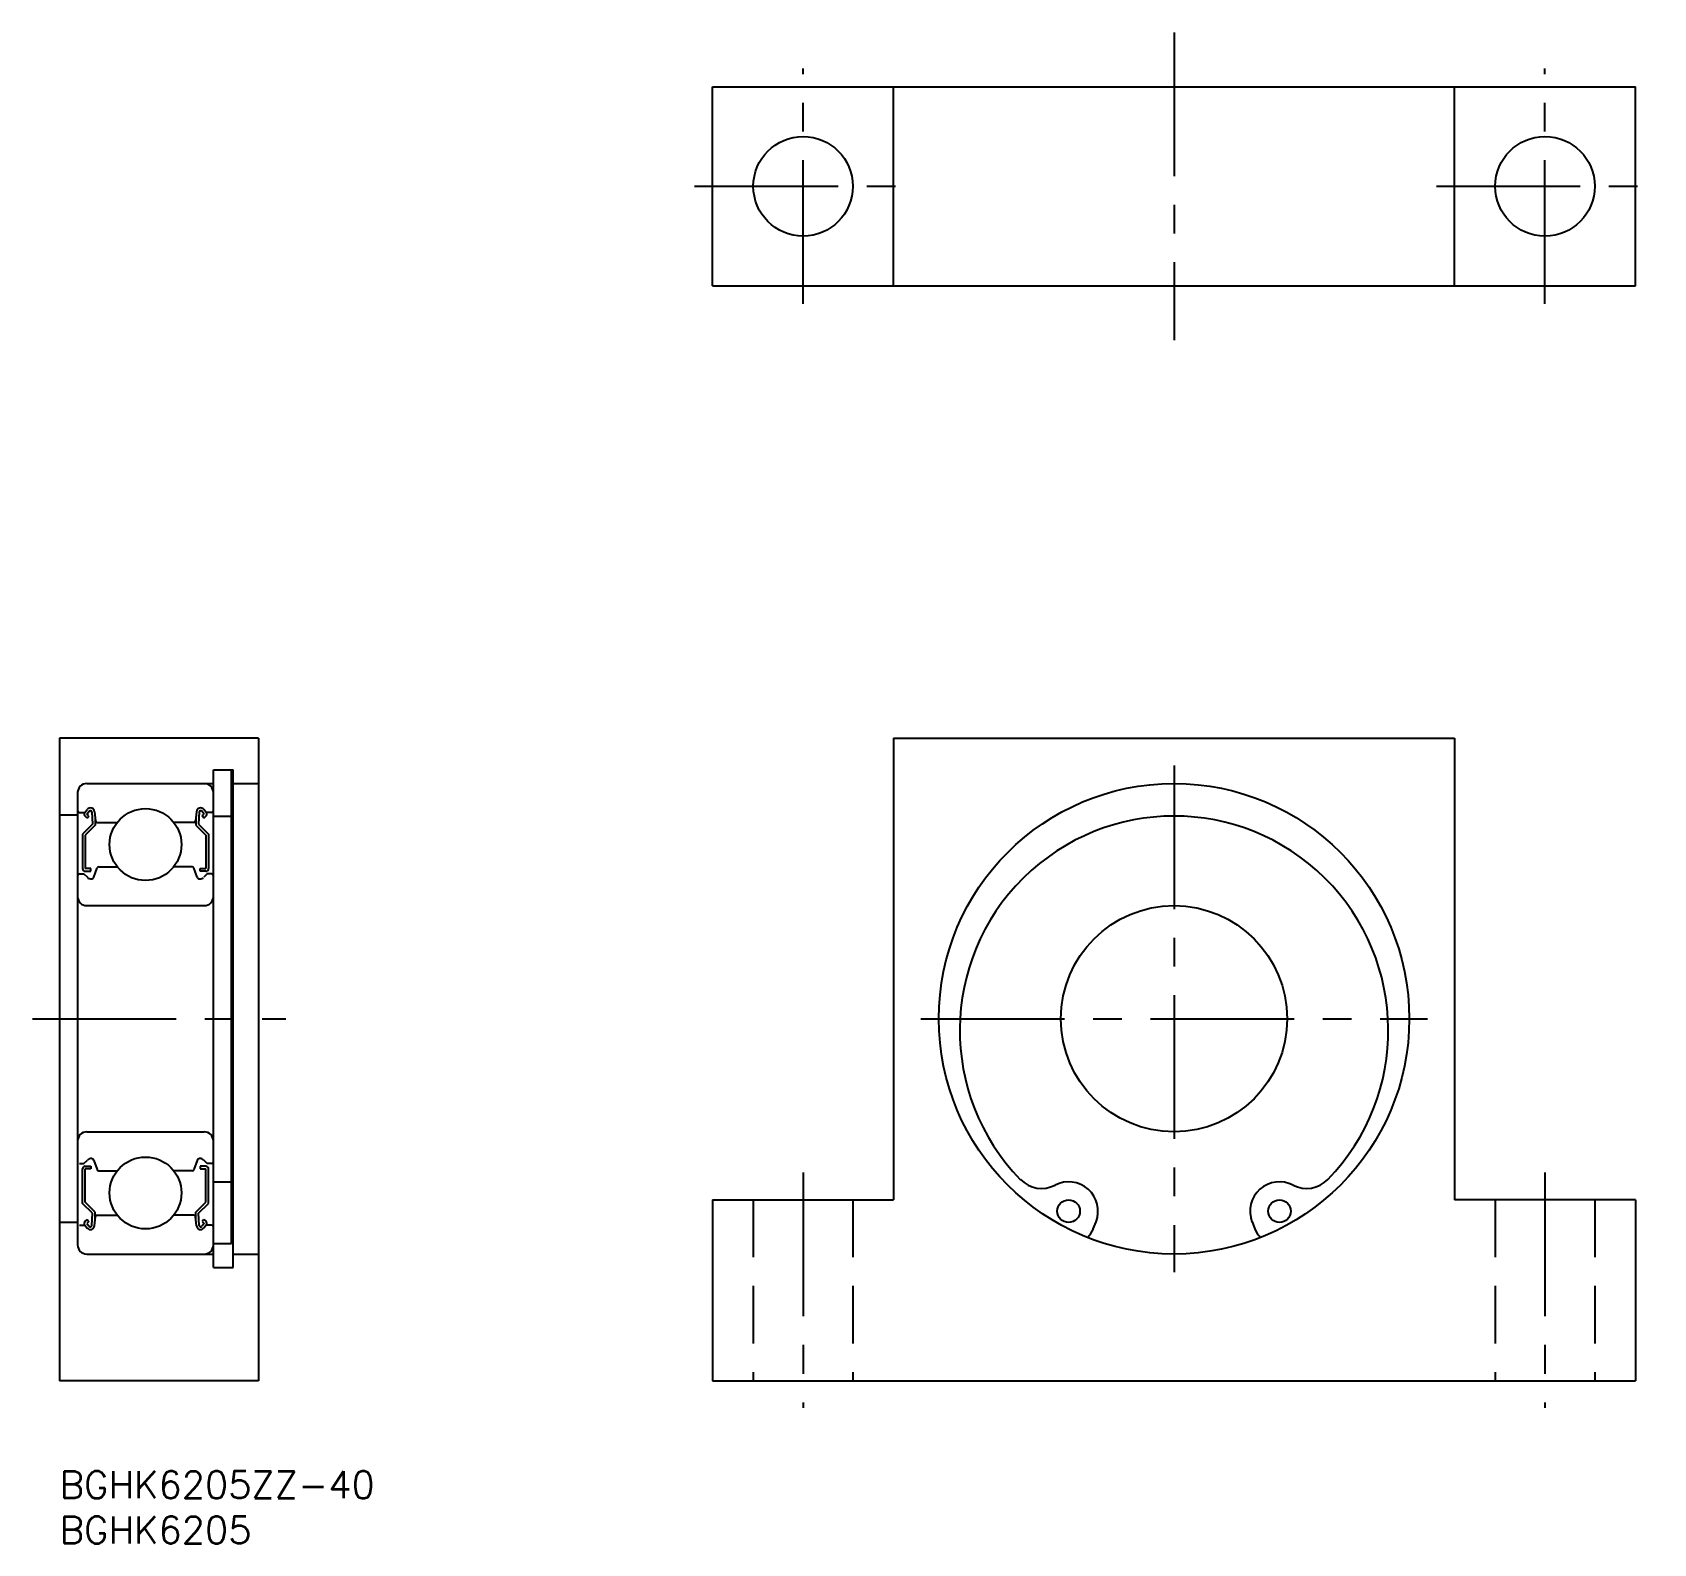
# Model space of a CAD drawing. Extents: x -3 to 176, y -8 to 159.
import ezdxf

# ---------------------------------------------------------------- set-up
doc = ezdxf.new("R2010")
doc.units = 0
doc.header["$LTSCALE"] = 0.5
doc.linetypes.add('CENTER', pattern=[50.8, 31.75, -6.35, 6.35, -6.35])
doc.linetypes.add('DASHED', pattern=[19.05, 12.7, -6.35])
for name, color, linetype in [('MSM_CENTER', 1, 'CENTER'), ('MSM_CONTINUOUS', 7, 'CONTINUOUS'), ('MSM_DASHED', 4, 'DASHED'), ('MSM_PART_NUMBER', 7, 'CONTINUOUS')]:
    doc.layers.add(name, color=color, linetype=linetype)
doc.styles.get("Standard").update_dxf_attribs({"font": 'txt.shx', "height": 3, "bigfont": 'bigfont.shx'})

# ---------------------------------------------------------------- blocks, each defined once
blk = doc.blocks.new('*U4')
at = {"layer": 'MSM_PART_NUMBER'}
blk.add_text('BGHK6205ZZ-40', height=3, dxfattribs=at).set_placement((0, -3))
blk = doc.blocks.new('*U5')
at = {"layer": 'MSM_PART_NUMBER'}
blk.add_text('BGHK6205', height=3, dxfattribs=at).set_placement((0, -8))

msp = doc.modelspace()

# ---------------------------------------------------------------- linework, layer by layer
at = {"layer": 'MSM_CENTER'}
for p, q in [((123.18, 159), (123.18, 125)), ((82.18, 129), (82.18, 155)), ((164.18, 129), (164.18, 155)), ((70.18, 142), (94.18, 142)), ((152.18, 142), (176.18, 142)), ((123.18, 78), (123.18, 22)), ((-3, 50), (25, 50)), ((95.18, 50), (151.18, 50)), ((82.18, 33), (82.18, 7)), ((164.18, 33), (164.18, 7))]:
    msp.add_line(p, q, dxfattribs=at)
at = {"layer": 'MSM_CONTINUOUS'}
for p, q in [((72.18, 153), (174.18, 153)), ((72.18, 131), (72.18, 153)), ((92.18, 131), (92.18, 153)), ((154.18, 131), (154.18, 153)), ((174.18, 131), (174.18, 153)), ((72.18, 131), (174.18, 131)), ((0, 81), (0, 10)), ((22, 81), (0, 81)), ((22, 81), (22, 10)), ((92.18, 81), (154.18, 81)), ((92.18, 81), (92.18, 30)), ((154.18, 81), (154.18, 30)), ((17, 22.5), (17, 77.5)), ((17, 77.5), (19.2, 77.5)), ((19, 25.18), (19, 77.5)), ((19.2, 22.5), (19.2, 77.5)), ((3, 76), (17, 76)), ((19.2, 76), (22, 76)), ((2, 75), (2, 25)), ((2, 72.5), (0, 72.5)), ((2.2, 72.8), (2.78, 72.8)), ((2.78, 72.8), (3.06, 73.14)), ((3.05, 72.18), (2.82, 72.38)), ((3.01, 72.61), (3.29, 72.94)), ((3.24, 72.41), (3.01, 72.61)), ((3.05, 72.18), (3.24, 72.41)), ((3.57, 72.85), (3.63, 71.5)), ((3.87, 72.88), (3.96, 71.88)), ((3.93, 72.23), (3.93, 71.38)), ((4.16, 71.7), (6.38, 71.7)), ((14.84, 71.7), (12.62, 71.7)), ((15.13, 72.88), (15.04, 71.88)), ((15.07, 72.23), (15.07, 71.38)), ((15.43, 72.85), (15.37, 71.5)), ((15.99, 72.61), (15.71, 72.94)), ((15.76, 72.41), (15.99, 72.61)), ((15.95, 72.18), (15.76, 72.41)), ((16.22, 72.8), (15.94, 73.14)), ((15.95, 72.18), (16.18, 72.38)), ((16.8, 72.8), (16.22, 72.8)), ((16.99, 72.4), (18.99, 72.4)), ((3.63, 71.5), (2.53, 70.4)), ((2.53, 70.4), (2.53, 66.6)), ((3.93, 71.38), (2.83, 70.28)), ((2.83, 70.28), (2.83, 66.6)), ((15.07, 71.38), (16.17, 70.28)), ((15.37, 71.5), (16.47, 70.4)), ((16.17, 70.28), (16.17, 66.6)), ((16.47, 70.4), (16.47, 66.6)), ((3.45, 66.6), (2.83, 66.6)), ((2.83, 66.3), (3.45, 66.3)), ((3.45, 66.3), (3.45, 66.6)), ((3.78, 65.65), (4.15, 66.67)), ((4.34, 66.8), (6.38, 66.8)), ((14.66, 66.8), (12.62, 66.8)), ((15.22, 65.65), (14.85, 66.67)), ((15.55, 66.6), (16.17, 66.6)), ((15.55, 66.3), (15.55, 66.6)), ((16.17, 66.3), (15.55, 66.3)), ((2.2, 66), (2.7, 66)), ((2.7, 66), (3.07, 65.63)), ((16.3, 66), (15.93, 65.63)), ((16.8, 66), (16.3, 66)), ((3, 62.5), (16, 62.5)), ((0, 45.5), (0, 45.5)), ((3, 37.5), (16, 37.5)), ((2.7, 34), (3.07, 34.37)), ((3.78, 34.35), (4.15, 33.33)), ((15.22, 34.35), (14.85, 33.33)), ((16.3, 34), (15.93, 34.37)), ((2.2, 34), (2.7, 34)), ((2.53, 29.6), (2.53, 33.4)), ((2.83, 33.7), (3.45, 33.7)), ((2.83, 29.72), (2.83, 33.4)), ((3.45, 33.4), (2.83, 33.4)), ((3.45, 33.7), (3.45, 33.4)), ((4.34, 33.2), (6.38, 33.2)), ((14.66, 33.2), (12.62, 33.2)), ((16.17, 33.7), (15.55, 33.7)), ((15.55, 33.7), (15.55, 33.4)), ((15.55, 33.4), (16.17, 33.4)), ((16.17, 29.72), (16.17, 33.4)), ((16.8, 34), (16.3, 34)), ((16.47, 29.6), (16.47, 33.4)), ((16.99, 31.98), (18.99, 31.98)), ((3.63, 28.5), (2.53, 29.6)), ((3.93, 28.62), (2.83, 29.72)), ((15.07, 28.62), (16.17, 29.72)), ((15.37, 28.5), (16.47, 29.6)), ((72.18, 30), (92.18, 30)), ((72.18, 30), (72.18, 10)), ((174.18, 30), (154.18, 30)), ((174.18, 30), (174.18, 10)), ((2, 27.5), (0, 27.5)), ((2.2, 27.2), (2.78, 27.2)), ((2.78, 27.2), (3.06, 26.86)), ((3.05, 27.82), (2.82, 27.62)), ((3.24, 27.59), (3.01, 27.39)), ((3.01, 27.39), (3.29, 27.06)), ((3.05, 27.82), (3.24, 27.59)), ((3.57, 27.15), (3.63, 28.5)), ((3.87, 27.12), (3.96, 28.12)), ((3.93, 27.77), (3.93, 28.62)), ((4.16, 28.3), (6.38, 28.3)), ((14.84, 28.3), (12.62, 28.3)), ((15.13, 27.12), (15.04, 28.12)), ((15.07, 27.77), (15.07, 28.62)), ((15.43, 27.15), (15.37, 28.5)), ((15.99, 27.39), (15.71, 27.06)), ((15.95, 27.82), (15.76, 27.59)), ((15.76, 27.59), (15.99, 27.39)), ((16.22, 27.2), (15.94, 26.86)), ((15.95, 27.82), (16.18, 27.62)), ((16.8, 27.2), (16.22, 27.2)), ((114.26, 26.78), (114.57, 27.57)), ((131.8, 27.57), (132.1, 26.78)), ((16.99, 25.18), (18.99, 25.18)), ((3, 24), (17, 24)), ((6.55, 24), (6.55, 24)), ((19.2, 24), (22, 24)), ((17, 22.5), (19.2, 22.5)), ((22, 10), (0, 10)), ((72.18, 10), (174.18, 10))]:
    msp.add_line(p, q, dxfattribs=at)
for centre, radius in [((82.18, 142), 5.5), ((164.18, 142), 5.5), ((123.18, 50), 26), ((9.5, 69.25), 3.97), ((123.18, 50), 12.5), ((9.5, 30.75), 3.97), ((111.53, 28.73), 1.25), ((134.83, 28.73), 1.25)]:
    msp.add_circle(centre, radius, dxfattribs=at)
for centre, radius, start, end in [((3, 75), 1, 90, 180), ((16, 75), 1, 0, 90), ((2.2, 73), 0.2, 180, 270), ((3.01, 72.61), 0.3, 139.9105, 229.9992), ((3.41, 72.84), 0.46, 4.9869, 139.9105), ((3.41, 72.84), 0.16, 2.3754, 139.9946), ((4.16, 71.9), 0.2, 184.9869, 270), ((14.84, 71.9), 0.2, 270, 355.0131), ((15.59, 72.84), 0.46, 40.0895, 175.0131), ((15.59, 72.84), 0.16, 40.0054, 177.6246), ((15.99, 72.61), 0.3, 310.0008, 40.0895), ((16.8, 73), 0.2, 270, 0), ((123.18, 48.72), 23.68, 315.8423, 224.1577), ((2.83, 66.6), 0.3, 180, 270), ((4.34, 66.6), 0.2, 90, 160.0304), ((14.66, 66.6), 0.2, 19.9696, 90), ((16.17, 66.6), 0.3, 270, 0), ((2.2, 65.8), 0.2, 90, 180), ((3.5, 66.05), 0.6, 225.0023, 272.8279), ((3.5, 65.75), 0.3, 275.2725, 340.0304), ((15.5, 65.75), 0.3, 199.9696, 264.7275), ((15.5, 66.05), 0.6, 267.1721, 314.9977), ((16.8, 65.8), 0.2, 0, 90), ((3, 63.5), 1, 180, 270), ((16, 63.5), 1, 270, 0), ((3, 36.5), 1, 90, 180), ((16, 36.5), 1, 0, 90), ((3.5, 33.95), 0.6, 87.1721, 134.9977), ((3.5, 34.25), 0.3, 19.9696, 84.7275), ((15.5, 34.25), 0.3, 95.2725, 160.0304), ((15.5, 33.95), 0.6, 45.0023, 92.8279), ((16.8, 34.2), 0.2, 270, 0), ((2.83, 33.4), 0.3, 90, 180), ((4.34, 33.4), 0.2, 199.9696, 270), ((14.66, 33.4), 0.2, 270, 340.0304), ((16.17, 33.4), 0.3, 0, 90), ((108.53, 34.5), 3.25, 224.1577, 297.5203), ((111.53, 28.73), 3.25, 338.9897, 117.5203), ((134.83, 28.73), 3.25, 62.4797, 201.0103), ((137.84, 34.5), 3.25, 242.4797, 315.8423), ((3.01, 27.39), 0.3, 130.0008, 220.0895), ((3.41, 27.16), 0.46, 220.0895, 355.0131), ((3.41, 27.16), 0.16, 220.0054, 357.6246), ((4.16, 28.1), 0.2, 90, 175.0131), ((14.84, 28.1), 0.2, 4.9869, 90), ((15.59, 27.16), 0.46, 184.9869, 319.9105), ((15.59, 27.16), 0.16, 182.3754, 319.9946), ((15.99, 27.39), 0.3, 319.9105, 49.9992), ((16.8, 27), 0.2, 0, 90), ((111.93, 27.68), 2.5, 312.2731, 338.9897), ((134.44, 27.68), 2.5, 201.0103, 227.7269), ((3, 25), 1, 180, 270), ((16, 25), 1, 270, 0)]:
    msp.add_arc(centre, radius, start, end, dxfattribs=at)
at = {"layer": 'MSM_DASHED'}
for p, q in [((76.68, 30), (76.68, 10)), ((87.68, 30), (87.68, 10)), ((158.68, 30), (158.68, 10)), ((169.68, 30), (169.68, 10))]:
    msp.add_line(p, q, dxfattribs=at)

# ---------------------------------------------------------------- block references
at = {"layer": 'MSM_CONTINUOUS'}
for name in ['*U4', '*U5']:
    msp.add_blockref(name, (0, 0), dxfattribs=at)

doc.saveas('drawing.dxf')
